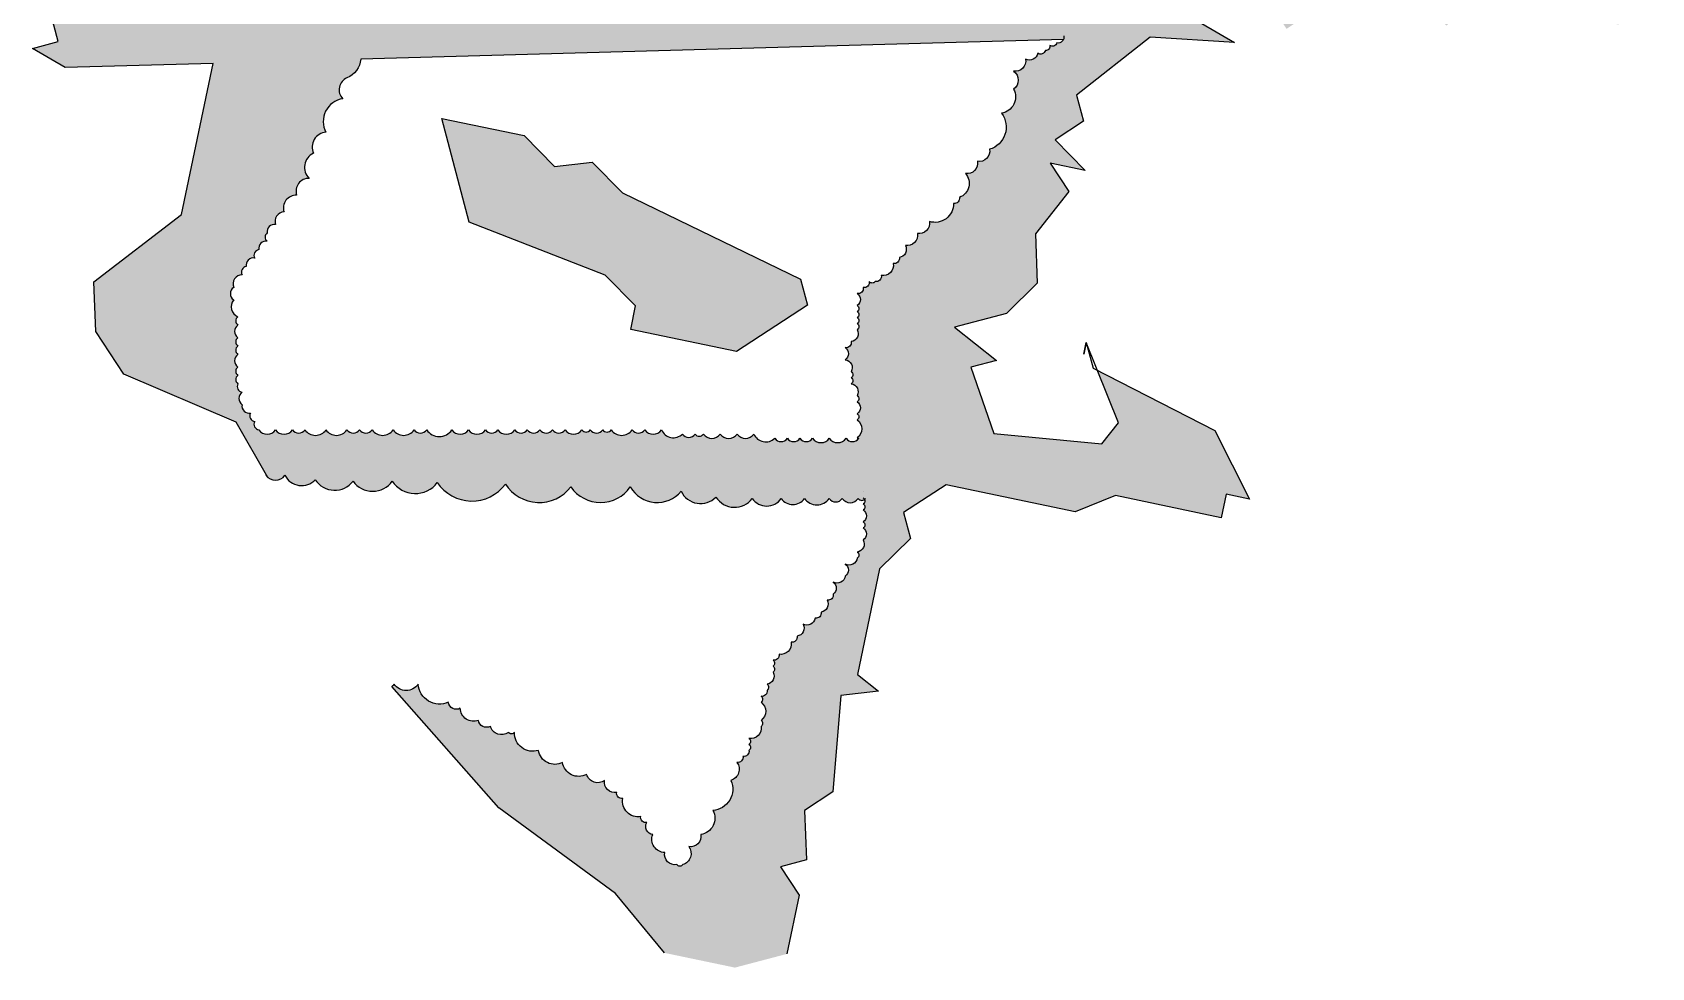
# Model space of a CAD drawing. Extents: x 5109802 to 7068445, y -422737 to 2032183.
# Drawn here: x 5115096.9 to 5115442.5, y -276355.7 to -276156.1 of the extents above; entities that cross this region are included whole.
import ezdxf

# ---------------------------------------------------------------- set-up
doc = ezdxf.new("R2010")
doc.units = 0
doc.header["$LTSCALE"] = 1000
doc.header["$MEASUREMENT"] = 0
doc.layers.get('0').update_dxf_attribs({"linetype": 'CONTINUOUS'})

msp = doc.modelspace()

# ---------------------------------------------------------------- hatches: boundary and pattern name
at = {"linetype": 'Continuous'}
h = msp.add_hatch(color=256, dxfattribs=at)
h.paths.add_polyline_path([(5115352.79, -276124.15), (5115351.86, -276116.11), (5115357.39, -276114.65), (5115355.94, -276109.12), (5115361.47, -276107.66), (5115369.63, -276093.67), (5115368.17, -276088.14), (5115373.7, -276086.68), (5115371.72, -276083.65), (5115378.31, -276077.18), (5115377.89, -276066.63), (5115372.88, -276065.58), (5115371.43, -276060.05), (5115363.38, -276060.98), (5115357.44, -276051.89), (5115328.83, -276051.14), (5115319.33, -276046.54), (5115310.76, -276049.98), (5115306.8, -276043.92), (5115243.1, -276035.84), (5115241.53, -276043.35), (5115240.48, -276048.37), (5115219.5, -276036.13), (5115217.93, -276043.65), (5115221.9, -276049.71), (5115212.06, -276084.27), (5115172.44, -276136.14), (5115166.91, -276137.6), (5115165.34, -276145.11), (5115155.12, -276151.8), (5115140.16, -276152.93), (5115103.1, -276142.57), (5115099.55, -276147.05), (5115102.46, -276158.12), (5115096.93, -276159.58), (5115103.92, -276163.66), (5115135.49, -276162.77), (5115128.75, -276195), (5115110.05, -276209.4), (5115110.46, -276219.95), (5115116.41, -276229.04), (5115140.42, -276239.29), (5115147.19, -276251.1, 0.443914), (5115150.81, -276250.65, 0.520567), (5115157.31, -276251.58, 0.520567), (5115165.37, -276251.89, 0.520567), (5115173.73, -276251.89, 0.520567), (5115183.33, -276252.2, 0.520567), (5115197.89, -276252.51, 0.520567), (5115211.83, -276253.13, 0.520567), (5115224.53, -276253.13, 0.520567), (5115235.37, -276254.06, 0.520567), (5115242.8, -276255.3, 0.520567), (5115250.55, -276255.6, 0.520567), (5115256.74, -276255.6, 0.520567), (5115261.7, -276255.6, 0.520567), (5115266.97, -276255.6, 0.520567), (5115269.75, -276255.6, 0.520567), (5115273.16, -276255.6, 0.42715), (5115274.51, -276255.81, -0.353159), (5115274.24, -276256.76, -0.520567), (5115274.24, -276258.04, -0.520567), (5115274.24, -276260.6, -0.520567), (5115274.24, -276261.89, -0.520567), (5115274.24, -276264.45, -0.520567), (5115272.95, -276267.02, -0.520567), (5115272.95, -276268.3, -0.520567), (5115270.39, -276269.58, -0.520567), (5115270.39, -276272.15, -0.520567), (5115267.82, -276273.43, -0.520567), (5115267.82, -276276, -0.520567), (5115266.54, -276277.28, -0.520567), (5115265.25, -276279.84, -0.520567), (5115263.97, -276281.13, -0.520567), (5115261.4, -276282.41, -0.520567), (5115260.12, -276284.97, -0.520567), (5115258.84, -276286.26, -0.520567), (5115256.27, -276288.82, -0.520567), (5115254.99, -276290.1, -0.520567), (5115254.99, -276291.39, -0.520567), (5115254.99, -276292.67, -0.520567), (5115253.7, -276295.23, -0.520567), (5115253.7, -276296.52, -0.520567), (5115252.42, -276297.8, -0.520567), (5115252.42, -276299.08, -0.520567), (5115252.42, -276302.93, -0.520567), (5115252.42, -276304.21, -0.520567), (5115249.85, -276306.78, -0.520567), (5115249.85, -276308.06, -0.520567), (5115249.85, -276309.34, -0.520567), (5115248.57, -276310.62, -0.520567), (5115247.29, -276311.91, -0.520567), (5115246, -276315.75, -0.520567), (5115242.15, -276322.17, -0.520567), (5115239.58, -276327.3, -0.520567), (5115237.02, -276329.86, -0.520567), (5115235.73, -276333.71, -0.520567), (5115234.45, -276333.71, -0.520567), (5115231.88, -276331.15, -0.520567), (5115229.32, -276327.3, -0.520567), (5115228.03, -276324.73, -0.520567), (5115226.75, -276323.45, -0.520567), (5115222.9, -276319.6, -0.520567), (5115221.62, -276318.32, -0.520567), (5115219.05, -276315.75, -0.520567), (5115215.2, -276314.47, -0.520567), (5115210.06, -276311.91, -0.520567), (5115204.93, -276309.34, -0.520567), (5115199.8, -276305.49, -0.520567), (5115198.51, -276305.49, -0.520567), (5115194.66, -276304.21, -0.520567), (5115192.1, -276302.93, -0.520567), (5115188.25, -276300.36, -0.520567), (5115185.68, -276299.08, -0.520567), (5115179.26, -276295.23, -0.520567), (5115174.13, -276295.23, -0.107295), (5115173.64, -276295.68), (5115196.44, -276321.61), (5115221.38, -276339.91), (5115231.82, -276352.55), (5115246.85, -276355.69), (5115257.92, -276352.78), (5115260.54, -276340.25), (5115256.58, -276334.19), (5115262.11, -276332.73), (5115261.7, -276322.18), (5115267.76, -276318.22), (5115269.45, -276297.65), (5115277.49, -276296.71), (5115273, -276293.16), (5115277.71, -276270.61), (5115284.3, -276264.14), (5115282.84, -276258.6), (5115291.93, -276252.66), (5115319.49, -276258.42), (5115328.06, -276254.98), (5115350.61, -276259.69), (5115351.66, -276254.68), (5115356.67, -276255.73), (5115349.27, -276241.1), (5115324.24, -276228.32), (5115328.7, -276239.42), (5115325.14, -276243.91), (5115302.07, -276241.7), (5115297.17, -276227.6), (5115302.7, -276226.14), (5115293.73, -276219.03), (5115304.8, -276216.12), (5115311.38, -276209.65), (5115310.97, -276199.1), (5115318.08, -276190.12), (5115314.11, -276184.06), (5115321.63, -276185.64), (5115315.16, -276179.05), (5115321.22, -276175.09), (5115319.76, -276169.55), (5115335.44, -276157.14), (5115353.5, -276158.3), (5115346.51, -276154.22), (5115360.61, -276149.32), (5115364.57, -276155.38), (5115370.63, -276151.42), (5115380.65, -276153.51), (5115389.74, -276147.57), (5115398.72, -276154.67), (5115405.3, -276148.21), (5115414.8, -276152.81), (5115410.31, -276149.25), (5115413.34, -276147.27), (5115435.37, -276154.49), (5115442.48, -276145.52), (5115430.06, -276129.84), (5115405.53, -276122.1), (5115381.4, -276124.9), (5115397.9, -276133.58), (5115391.84, -276137.54), (5115359.67, -276141.28), (5115343.18, -276132.6)])
h.paths.add_polyline_path([(5115202.62, -276137.84, -0.520567), (5115205.63, -276135.83, -0.520567), (5115208.14, -276133.33, -0.520567), (5115210.65, -276131.32, -0.520567), (5115212.16, -276129.81, -0.520567), (5115213.16, -276127.31, -0.520567), (5115213.66, -276123.8, -0.520567), (5115215.17, -276119.28, -0.520567), (5115216.17, -276116.27, -0.520567), (5115217.68, -276114.77, -0.520567), (5115218.68, -276112.76, -0.520567), (5115219.69, -276111.76, -0.520567), (5115219.69, -276109.75, -0.520567), (5115220.69, -276108.25, -0.520567), (5115220.69, -276105.74, -0.520567), (5115222.2, -276102.73, -0.520567), (5115222.7, -276100.72, -0.520567), (5115223.7, -276098.22, -0.520567), (5115224.71, -276095.21, -0.520567), (5115225.71, -276093.2, -0.520567), (5115226.21, -276091.7, -0.520567), (5115227.22, -276089.19, -0.520567), (5115227.22, -276087.68, -0.520567), (5115227.72, -276086.18, -0.520567), (5115227.72, -276084.17, -0.520567), (5115228.72, -276082.17, -0.520567), (5115228.72, -276079.66, -0.520567), (5115229.22, -276078.15, -0.520567), (5115229.22, -276076.65, -0.520567), (5115229.22, -276075.14, -0.520567), (5115229.22, -276073.64, -0.520567), (5115230.23, -276072.13, -0.520567), (5115230.23, -276070.63, -0.520567), (5115231.73, -276068.62, -0.520567), (5115232.74, -276067.12, -0.520567), (5115233.74, -276066.11, -0.520567), (5115234.74, -276065.11, -0.520567), (5115235.75, -276063.61, -0.520567), (5115237.25, -276062.6, -0.520567), (5115239.76, -276060.6, -0.520567), (5115242.78, -276059.09, -0.520567), (5115245.28, -276057.59, -0.520567), (5115247.29, -276056.58, -0.520567), (5115248.8, -276056.58, -0.520567), (5115250.3, -276055.08, -0.520567), (5115252.31, -276054.58, -0.520567), (5115253.82, -276054.58, -0.520567), (5115255.83, -276054.58, -0.520567), (5115257.83, -276054.58, -0.520567), (5115260.34, -276054.58, -0.520567), (5115262.35, -276054.58, -0.520567), (5115264.86, -276054.58, -0.520567), (5115266.87, -276055.08, -0.520567), (5115269.88, -276056.58, -0.520567), (5115271.89, -276056.58, -0.520567), (5115274.4, -276057.59, -0.520567), (5115277.91, -276058.59, -0.520567), (5115281.93, -276059.59, -0.520567), (5115286.94, -276060.1, -0.520567), (5115291.96, -276061.6, -0.520567), (5115295.48, -276061.6, -0.520567), (5115297.99, -276063.11, -0.520567), (5115301.5, -276064.11, -0.520567), (5115304.01, -276064.11, -0.520567), (5115307.52, -276064.11, -0.520567), (5115311.04, -276064.11, -0.520567), (5115313.55, -276064.11, -0.520567), (5115316.56, -276064.11, -0.520567), (5115318.57, -276064.11, -0.520567), (5115320.07, -276064.11, -0.520567), (5115322.08, -276064.11, -0.520567), (5115324.59, -276064.11, -0.520567), (5115326.1, -276064.11, -0.520567), (5115328.1, -276064.11, -0.520567), (5115330.61, -276064.11, -0.520567), (5115332.62, -276064.11, -0.520567), (5115335.13, -276064.11, -0.520567), (5115336.64, -276064.11, -0.520567), (5115338.64, -276064.11, -0.520567), (5115340.15, -276064.11, -0.520567), (5115341.66, -276064.11, -0.520567), (5115343.16, -276064.11, -0.520567), (5115344.67, -276064.61, -0.520567), (5115345.67, -276066.62, -0.520567), (5115345.67, -276068.12, -0.520567), (5115346.67, -276070.13, -0.520567), (5115347.18, -276072.64, -0.520567), (5115347.18, -276074.14, -0.520567), (5115347.18, -276075.64, -0.520567), (5115347.18, -276077.15, -0.520567), (5115347.18, -276078.65, -0.520567), (5115347.18, -276080.66, -0.520567), (5115347.18, -276082.67, -0.520567), (5115346.67, -276084.67, -0.520567), (5115345.17, -276087.68, -0.520567), (5115344.67, -276090.19, -0.520567), (5115343.16, -276093.7, -0.520567), (5115342.16, -276095.71, -0.520567), (5115341.15, -276097.71, -0.520567), (5115340.65, -276099.72, -0.520567), (5115340.15, -276101.73, -0.520567), (5115339.15, -276103.23, -0.520567), (5115338.64, -276104.74, -0.520567), (5115338.14, -276106.74, -0.520567), (5115336.64, -276109.75, -0.520567), (5115336.64, -276111.76, -0.520567), (5115336.13, -276113.76, -0.520567), (5115335.13, -276116.27, -0.520567), (5115334.63, -276118.78, -0.520567), (5115333.62, -276120.79, -0.520567), (5115333.62, -276122.29, -0.520567), (5115333.12, -276123.8, -0.520567), (5115332.12, -276125.3, -0.520567), (5115331.62, -276127.31, -0.520567), (5115331.62, -276128.81, -0.520567), (5115331.11, -276130.32, -0.520567), (5115330.11, -276132.32, -0.520567), (5115328.61, -276134.33, -0.520567), (5115327.6, -276136.34, -0.450949), (5115327.35, -276138.21, -0.243852), (5115327.6, -276138.34, -0.272568), (5115326.78, -276138.03, -0.443855), (5115325.31, -276137.85, -0.520567), (5115323.95, -276138.12, -0.520567), (5115322.59, -276139.21, -0.520567), (5115321.23, -276140.03, -0.520567), (5115320.14, -276141.12, -0.520567), (5115318.78, -276141.66, -0.520567), (5115317.14, -276142.48, -0.520567), (5115314.96, -276142.75, -0.520567), (5115312.24, -276142.75, -0.520567), (5115310.34, -276143.02, -0.520567), (5115308.97, -276143.56, -0.520567), (5115307.34, -276143.56, -0.520567), (5115305.43, -276143.56, -0.520567), (5115302.71, -276143.56, -0.520567), (5115299.99, -276143.56, -0.520567), (5115297.54, -276143.56, -0.520567), (5115294.27, -276143.56, -0.520567), (5115290.73, -276143.56, -0.520567), (5115287.74, -276143.56, -0.520567), (5115284.47, -276143.56, -0.520567), (5115280.66, -276143.56, -0.520567), (5115277.39, -276143.56, -0.520567), (5115274.12, -276143.56, -0.520567), (5115271.95, -276143.56, -0.520567), (5115268.95, -276143.56, -0.520567), (5115266.23, -276143.56, -0.520567), (5115263.51, -276143.84, -0.520567), (5115262.14, -276143.84, -0.520567), (5115258.6, -276144.38, -0.520567), (5115254.25, -276145.2, -0.520567), (5115250.16, -276145.47, -0.520567), (5115245.81, -276146.01, -0.520567), (5115243.08, -276146.56, -0.520567), (5115237.37, -276147.37, -0.520567), (5115231.11, -276147.37, -0.520567), (5115224.03, -276147.37, -0.520567), (5115216.67, -276147.37, -0.520567), (5115210.14, -276147.92, -0.520567), (5115203.33, -276147.92, -0.520567), (5115197.34, -276147.92, -0.520567), (5115191.08, -276148.19, -0.520567), (5115185.36, -276149.01, -0.520567), (5115179.1, -276149.01, -0.38511), (5115174.97, -276149.95, -0.026554), (5115175.01, -276149.88, -0.520567), (5115178.53, -276148.87, -0.520567), (5115182.54, -276147.37, -0.520567), (5115188.07, -276145.36, -0.520567), (5115192.58, -276142.35, -0.520567), (5115197.6, -276139.85, -0.520567)], flags=16)
h.paths.add_polyline_path([(5115316.97, -276157.66, -0.343439), (5115315.55, -276158.4, -0.520567), (5115314.05, -276158.91, -0.520567), (5115313.11, -276159.98, -0.520567), (5115311.46, -276160.57, -0.520567), (5115308.89, -276161.85, -0.520567), (5115306.32, -276164.41, -0.520567), (5115306.32, -276168.26, -0.520567), (5115303.76, -276173.39, -0.520567), (5115301.19, -276181.09, -0.520567), (5115298.62, -276183.65, -0.520567), (5115296.06, -276186.22, -0.520567), (5115294.77, -276191.35, -0.520567), (5115293.49, -276192.63, -0.520567), (5115288.36, -276196.48, -0.520567), (5115285.79, -276199.04, -0.520567), (5115283.22, -276201.61, -0.520567), (5115281.94, -276204.17, -0.520567), (5115280.65, -276205.46, -0.520567), (5115278.09, -276208.02, -0.520567), (5115276.8, -276209.3, -0.520567), (5115275.52, -276209.3, -0.520567), (5115274.24, -276210.59, -0.520567), (5115272.95, -276211.87, -0.520567), (5115272.95, -276214.43, -0.520567), (5115272.95, -276215.72, -0.520567), (5115272.95, -276217, -0.520567), (5115272.95, -276218.28, -0.520567), (5115272.95, -276219.56, -0.520567), (5115271.67, -276222.13, -0.520567), (5115270.39, -276223.41, -0.520567), (5115270.39, -276225.98, -0.520567), (5115271.67, -276228.54, -0.520567), (5115271.67, -276229.82, -0.520567), (5115271.67, -276231.11, -0.520567), (5115272.95, -276233.67, -0.520567), (5115272.95, -276234.95, -0.520567), (5115272.95, -276237.52, -0.520567), (5115272.95, -276238.8, -0.520567), (5115272.95, -276242.65, -0.033908), (5115273.27, -276242.77, -0.002581), (5115273.26, -276242.75, -0.520567), (5115270.58, -276242.75, -0.520567), (5115267, -276242.75, -0.520567), (5115263.42, -276242.75, -0.520567), (5115260.73, -276242.75, -0.520567), (5115258.05, -276242.75, -0.520567), (5115255.36, -276242.75, -0.520567), (5115250.89, -276241.85, -0.520567), (5115247.31, -276241.85, -0.520567), (5115243.72, -276241.85, -0.520567), (5115240.14, -276241.85, -0.520567), (5115238.35, -276241.85, -0.520567), (5115235.67, -276241.85, -0.520567), (5115231.19, -276240.96, -0.520567), (5115227.61, -276240.96, -0.520567), (5115224.93, -276240.96, -0.520567), (5115220.45, -276240.96, -0.520567), (5115218.66, -276240.96, -0.520567), (5115215.98, -276240.96, -0.520567), (5115214.19, -276240.96, -0.520567), (5115210.61, -276240.96, -0.520567), (5115207.92, -276240.96, -0.520567), (5115205.23, -276240.96, -0.520567), (5115202.55, -276240.96, -0.520567), (5115199.86, -276240.96, -0.520567), (5115196.28, -276240.96, -0.520567), (5115193.6, -276240.96, -0.520567), (5115190.02, -276240.96, -0.520567), (5115186.44, -276240.96, -0.520567), (5115181.07, -276240.96, -0.520567), (5115178.38, -276240.96, -0.520567), (5115173.91, -276240.96, -0.520567), (5115169.43, -276240.96, -0.520567), (5115166.75, -276240.96, -0.520567), (5115164.06, -276240.96, -0.520567), (5115159.58, -276240.96, -0.520567), (5115155.11, -276240.96, -0.520567), (5115152.42, -276240.96, -0.520567), (5115148.84, -276240.96, -0.520567), (5115145.26, -276240.96, -0.520567), (5115144.37, -276239.17, -0.520567), (5115143.47, -276237.38, -0.520567), (5115141.68, -276235.59, -0.520567), (5115141.68, -276232.91, -0.520567), (5115140.79, -276231.12, -0.520567), (5115140.79, -276229.33, -0.520567), (5115140.79, -276227.54, -0.520567), (5115140.79, -276224.86, -0.520567), (5115140.79, -276223.07, -0.520567), (5115140.79, -276221.28, -0.520567), (5115140.79, -276218.6, -0.520567), (5115140.79, -276216.81, -0.520567), (5115139.89, -276213.23, -0.520567), (5115139.89, -276210.55, -0.520567), (5115141.68, -276207.86, -0.520567), (5115142.58, -276206.08, -0.520567), (5115144.37, -276204.29, -0.520567), (5115145.26, -276202.5, -0.520567), (5115147.05, -276200.71, -0.520567), (5115147.05, -276198.92, -0.520567), (5115148.84, -276197.13, -0.520567), (5115150.63, -276194.45, -0.520567), (5115153.32, -276190.87, -0.520567), (5115156, -276187.29, -0.520567), (5115156.9, -276181.92, -0.520567), (5115159.58, -276177.45, -0.520567), (5115163.16, -276170.3, -0.537626), (5115164.2, -276165.77, 0.278967), (5115166.99, -276161.88)], flags=16)
h.paths.add_polyline_path([(5115184.33, -276174.48), (5115201.87, -276178.15), (5115208.34, -276184.73), (5115216.38, -276183.8), (5115222.85, -276190.38), (5115260.85, -276208.79), (5115262.31, -276214.32), (5115247.16, -276224.23), (5115224.61, -276219.52), (5115225.65, -276214.5), (5115219.18, -276207.92), (5115190.16, -276196.62)], flags=0)
h.paths.add_polyline_path([(5115242.43, -276106.33), (5115236.59, -276084.19), (5115254.14, -276087.85), (5115260.61, -276094.44), (5115268.65, -276093.5), (5115275.12, -276100.09), (5115313.11, -276118.49), (5115314.57, -276124.03), (5115299.42, -276133.94), (5115276.87, -276129.22), (5115277.4, -276126.72), (5115277.92, -276124.21), (5115271.45, -276117.63)], flags=0)

# ---------------------------------------------------------------- linework, layer by layer
for p, q in [((5115102.46, -276158.12), (5115099.55, -276147.05)), ((5115335.44, -276157.14), (5115319.76, -276169.55)), ((5115353.5, -276158.3), (5115335.44, -276157.14)), ((5115346.51, -276154.22), (5115353.5, -276158.3)), ((5115096.93, -276159.58), (5115102.46, -276158.12)), ((5115103.92, -276163.66), (5115096.93, -276159.58)), ((5115316.97, -276157.66), (5115166.99, -276161.88)), ((5115135.49, -276162.77), (5115103.92, -276163.66)), ((5115128.75, -276195), (5115135.49, -276162.77)), ((5115319.76, -276169.55), (5115321.22, -276175.09)), ((5115321.22, -276175.09), (5115315.16, -276179.05)), ((5115315.16, -276179.05), (5115321.63, -276185.64)), ((5115321.63, -276185.64), (5115314.11, -276184.06)), ((5115314.11, -276184.06), (5115318.08, -276190.12)), ((5115318.08, -276190.12), (5115310.97, -276199.1)), ((5115110.05, -276209.4), (5115128.75, -276195)), ((5115310.97, -276199.1), (5115311.38, -276209.65)), ((5115110.46, -276219.95), (5115110.05, -276209.4)), ((5115311.38, -276209.65), (5115304.8, -276216.12)), ((5115304.8, -276216.12), (5115293.73, -276219.03)), ((5115293.73, -276219.03), (5115302.7, -276226.14)), ((5115116.41, -276229.04), (5115110.46, -276219.95)), ((5115328.7, -276239.42), (5115321.82, -276222.29)), ((5115321.82, -276222.29), (5115323.27, -276227.82)), ((5115302.7, -276226.14), (5115297.17, -276227.6)), ((5115140.42, -276239.29), (5115116.41, -276229.04)), ((5115297.17, -276227.6), (5115302.07, -276241.7)), ((5115323.27, -276227.82), (5115349.27, -276241.1)), ((5115147.19, -276251.1), (5115140.42, -276239.29)), ((5115325.14, -276243.91), (5115328.7, -276239.42)), ((5115302.07, -276241.7), (5115325.14, -276243.91)), ((5115349.27, -276241.1), (5115356.67, -276255.73)), ((5115291.93, -276252.66), (5115282.84, -276258.6)), ((5115319.49, -276258.42), (5115291.93, -276252.66)), ((5115328.06, -276254.98), (5115319.49, -276258.42)), ((5115350.61, -276259.69), (5115328.06, -276254.98)), ((5115351.66, -276254.68), (5115350.61, -276259.69)), ((5115356.67, -276255.73), (5115351.66, -276254.68)), ((5115282.84, -276258.6), (5115284.3, -276264.14)), ((5115284.3, -276264.14), (5115277.71, -276270.61)), ((5115277.71, -276270.61), (5115273, -276293.16)), ((5115273, -276293.16), (5115277.49, -276296.71)), ((5115196.44, -276321.61), (5115173.64, -276295.68)), ((5115269.45, -276297.65), (5115267.76, -276318.22)), ((5115277.49, -276296.71), (5115269.45, -276297.65)), ((5115267.76, -276318.22), (5115261.7, -276322.18)), ((5115221.38, -276339.91), (5115196.44, -276321.61)), ((5115261.7, -276322.18), (5115262.11, -276332.73)), ((5115262.11, -276332.73), (5115256.58, -276334.19)), ((5115256.58, -276334.19), (5115260.54, -276340.25)), ((5115231.82, -276352.55), (5115221.38, -276339.91)), ((5115260.54, -276340.25), (5115257.92, -276352.78))]:
    msp.add_line(p, q, dxfattribs=at)
for points in [[(5115317.06, -276156.9), (5115317.06, -276156.9, -0.520567), (5115315.55, -276158.4), (5115315.55, -276158.4, -0.520567), (5115314.05, -276158.91), (5115314.05, -276158.91, -0.520567), (5115313.11, -276159.98), (5115313.11, -276159.98, -0.520567), (5115311.46, -276160.57), (5115311.46, -276160.57, -0.520567), (5115308.89, -276161.85), (5115308.89, -276161.85, -0.520567), (5115306.32, -276164.41), (5115306.32, -276164.41, -0.520567), (5115306.32, -276168.26), (5115306.32, -276168.26, -0.520567), (5115303.76, -276173.39), (5115303.76, -276173.39, -0.520567), (5115301.19, -276181.09), (5115301.19, -276181.09, -0.520567), (5115298.62, -276183.65), (5115298.62, -276183.65, -0.520567), (5115296.06, -276186.22), (5115296.06, -276186.22, -0.520567), (5115294.77, -276191.35), (5115294.77, -276191.35, -0.520567), (5115293.49, -276192.63), (5115293.49, -276192.63, -0.520567), (5115288.36, -276196.48), (5115288.36, -276196.48, -0.520567), (5115285.79, -276199.04), (5115285.79, -276199.04, -0.520567), (5115283.22, -276201.61), (5115283.22, -276201.61, -0.520567), (5115281.94, -276204.17), (5115281.94, -276204.17, -0.520567), (5115280.65, -276205.46), (5115280.65, -276205.46, -0.520567), (5115278.09, -276208.02), (5115278.09, -276208.02, -0.520567), (5115276.8, -276209.3), (5115276.8, -276209.3, -0.520567), (5115275.52, -276209.3), (5115275.52, -276209.3, -0.520567), (5115274.24, -276210.59), (5115274.24, -276210.59, -0.520567), (5115272.95, -276211.87), (5115272.95, -276211.87, -0.520567), (5115272.95, -276214.43), (5115272.95, -276214.43, -0.520567), (5115272.95, -276215.72), (5115272.95, -276215.72, -0.520567), (5115272.95, -276217), (5115272.95, -276217, -0.520567), (5115272.95, -276218.28), (5115272.95, -276218.28, -0.520567), (5115272.95, -276219.56), (5115272.95, -276219.56, -0.520567), (5115271.67, -276222.13), (5115271.67, -276222.13, -0.520567), (5115270.39, -276223.41), (5115270.39, -276223.41, -0.520567), (5115270.39, -276225.98), (5115270.39, -276225.98, -0.520567), (5115271.67, -276228.54), (5115271.67, -276228.54, -0.520567), (5115271.67, -276229.82), (5115271.67, -276229.82, -0.520567), (5115271.67, -276231.11), (5115271.67, -276231.11, -0.520567), (5115272.95, -276233.67), (5115272.95, -276233.67, -0.520567), (5115272.95, -276234.95), (5115272.95, -276234.95, -0.520567), (5115272.95, -276237.52), (5115272.95, -276237.52, -0.520567), (5115272.95, -276238.8), (5115272.95, -276238.8, -0.520567), (5115272.95, -276242.65), (5115272.95, -276242.65, -0.033908), (5115273.27, -276242.77)], [(5115166.99, -276161.88, -0.287635), (5115164.06, -276165.82), (5115164.06, -276165.82, 0.520567), (5115163.16, -276170.3), (5115163.16, -276170.3, 0.520567), (5115159.58, -276177.45), (5115159.58, -276177.45, 0.520567), (5115156.9, -276181.92), (5115156.9, -276181.92, 0.520567), (5115156, -276187.29), (5115156, -276187.29, 0.520567), (5115153.32, -276190.87), (5115153.32, -276190.87, 0.520567), (5115150.63, -276194.45), (5115150.63, -276194.45, 0.520567), (5115148.84, -276197.13), (5115148.84, -276197.13, 0.520567), (5115147.05, -276198.92), (5115147.05, -276198.92, 0.520567), (5115147.05, -276200.71), (5115147.05, -276200.71, 0.520567), (5115145.26, -276202.5), (5115145.26, -276202.5, 0.520567), (5115144.37, -276204.29), (5115144.37, -276204.29, 0.520567), (5115142.58, -276206.08), (5115142.58, -276206.08, 0.520567), (5115141.68, -276207.86), (5115141.68, -276207.86, 0.520567), (5115139.89, -276210.55), (5115139.89, -276210.55, 0.520567), (5115139.89, -276213.23), (5115139.89, -276213.23, 0.520567), (5115140.79, -276216.81), (5115140.79, -276216.81, 0.520567), (5115140.79, -276218.6), (5115140.79, -276218.6, 0.520567), (5115140.79, -276221.28), (5115140.79, -276221.28, 0.520567), (5115140.79, -276223.07), (5115140.79, -276223.07, 0.520567), (5115140.79, -276224.86), (5115140.79, -276224.86, 0.520567), (5115140.79, -276227.54), (5115140.79, -276227.54, 0.520567), (5115140.79, -276229.33), (5115140.79, -276229.33, 0.520567), (5115140.79, -276231.12), (5115140.79, -276231.12, 0.520567), (5115141.68, -276232.91), (5115141.68, -276232.91, 0.520567), (5115141.68, -276235.59), (5115141.68, -276235.59, 0.520567), (5115143.47, -276237.38), (5115143.47, -276237.38, 0.520567), (5115144.37, -276239.17), (5115144.37, -276239.17, 0.520567), (5115145.26, -276240.96), (5115145.26, -276240.96, 0.520567), (5115148.84, -276240.96), (5115148.84, -276240.96, 0.520567), (5115152.42, -276240.96), (5115152.42, -276240.96, 0.520567), (5115155.11, -276240.96), (5115155.11, -276240.96, 0.520567), (5115159.58, -276240.96), (5115159.58, -276240.96, 0.520567), (5115164.06, -276240.96), (5115164.06, -276240.96, 0.520567), (5115166.75, -276240.96), (5115166.75, -276240.96, 0.520567), (5115169.43, -276240.96), (5115169.43, -276240.96, 0.520567), (5115173.91, -276240.96), (5115173.91, -276240.96, 0.520567), (5115178.38, -276240.96), (5115178.38, -276240.96, 0.520567), (5115181.07, -276240.96), (5115181.07, -276240.96, 0.520567), (5115186.44, -276240.96), (5115186.44, -276240.96, 0.520567), (5115190.02, -276240.96), (5115190.02, -276240.96, 0.520567), (5115193.6, -276240.96), (5115193.6, -276240.96, 0.520567), (5115196.28, -276240.96), (5115196.28, -276240.96, 0.520567), (5115199.86, -276240.96), (5115199.86, -276240.96, 0.520567), (5115202.55, -276240.96), (5115202.55, -276240.96, 0.520567), (5115205.23, -276240.96), (5115205.23, -276240.96, 0.520567), (5115207.92, -276240.96), (5115207.92, -276240.96, 0.520567), (5115210.61, -276240.96), (5115210.61, -276240.96, 0.520567), (5115214.19, -276240.96), (5115214.19, -276240.96, 0.520567), (5115215.98, -276240.96), (5115215.98, -276240.96, 0.520567), (5115218.66, -276240.96), (5115218.66, -276240.96, 0.520567), (5115220.45, -276240.96), (5115220.45, -276240.96, 0.520567), (5115224.93, -276240.96), (5115224.93, -276240.96, 0.520567), (5115227.61, -276240.96), (5115227.61, -276240.96, 0.520567), (5115231.19, -276240.96), (5115231.19, -276240.96, 0.520567), (5115235.67, -276241.85), (5115235.67, -276241.85, 0.520567), (5115238.35, -276241.85), (5115238.35, -276241.85, 0.520567), (5115240.14, -276241.85), (5115240.14, -276241.85, 0.520567), (5115243.72, -276241.85), (5115243.72, -276241.85, 0.520567), (5115247.31, -276241.85), (5115247.31, -276241.85, 0.520567), (5115250.89, -276241.85), (5115250.89, -276241.85, 0.520567), (5115255.36, -276242.75), (5115255.36, -276242.75, 0.520567), (5115258.05, -276242.75), (5115258.05, -276242.75, 0.520567), (5115260.73, -276242.75), (5115260.73, -276242.75, 0.520567), (5115263.42, -276242.75), (5115263.42, -276242.75, 0.520567), (5115267, -276242.75), (5115267, -276242.75, 0.520567), (5115270.58, -276242.75), (5115270.58, -276242.75, 0.520567), (5115273.26, -276242.75), (5115273.26, -276242.75, 0.002581), (5115273.27, -276242.77, 0.002581)], [(5115146.78, -276250.65, 0.520567), (5115150.81, -276250.65), (5115150.81, -276250.65, 0.520567), (5115157.31, -276251.58), (5115157.31, -276251.58, 0.520567), (5115165.37, -276251.89), (5115165.37, -276251.89, 0.520567), (5115173.73, -276251.89), (5115173.73, -276251.89, 0.520567), (5115183.33, -276252.2), (5115183.33, -276252.2, 0.520567), (5115197.89, -276252.51), (5115197.89, -276252.51, 0.520567), (5115211.83, -276253.13), (5115211.83, -276253.13, 0.520567), (5115224.53, -276253.13), (5115224.53, -276253.13, 0.520567), (5115235.37, -276254.06), (5115235.37, -276254.06, 0.520567), (5115242.8, -276255.3), (5115242.8, -276255.3, 0.520567), (5115250.55, -276255.6), (5115250.55, -276255.6, 0.520567), (5115256.74, -276255.6), (5115256.74, -276255.6, 0.520567), (5115261.7, -276255.6), (5115261.7, -276255.6, 0.520567), (5115266.97, -276255.6), (5115266.97, -276255.6, 0.520567), (5115269.75, -276255.6), (5115269.75, -276255.6, 0.520567), (5115273.16, -276255.6), (5115273.16, -276255.6, 0.520567), (5115274.71, -276255.6)], [(5115274.24, -276255.47), (5115274.24, -276255.47, -0.520567), (5115274.24, -276256.76), (5115274.24, -276256.76, -0.520567), (5115274.24, -276258.04), (5115274.24, -276258.04, -0.520567), (5115274.24, -276260.6), (5115274.24, -276260.6, -0.520567), (5115274.24, -276261.89), (5115274.24, -276261.89, -0.520567), (5115274.24, -276264.45), (5115274.24, -276264.45, -0.520567), (5115272.95, -276267.02), (5115272.95, -276267.02, -0.520567), (5115272.95, -276268.3), (5115272.95, -276268.3, -0.520567), (5115270.39, -276269.58), (5115270.39, -276269.58, -0.520567), (5115270.39, -276272.15), (5115270.39, -276272.15, -0.520567), (5115267.82, -276273.43), (5115267.82, -276273.43, -0.520567), (5115267.82, -276276), (5115267.82, -276276, -0.520567), (5115266.54, -276277.28), (5115266.54, -276277.28, -0.520567), (5115265.25, -276279.84), (5115265.25, -276279.84, -0.520567), (5115263.97, -276281.13), (5115263.97, -276281.13, -0.520567), (5115261.4, -276282.41), (5115261.4, -276282.41, -0.520567), (5115260.12, -276284.97), (5115260.12, -276284.97, -0.520567), (5115258.84, -276286.26), (5115258.84, -276286.26, -0.520567), (5115256.27, -276288.82), (5115256.27, -276288.82, -0.520567), (5115254.99, -276290.1), (5115254.99, -276290.1, -0.520567), (5115254.99, -276291.39), (5115254.99, -276291.39, -0.520567), (5115254.99, -276292.67), (5115254.99, -276292.67, -0.520567), (5115253.7, -276295.23), (5115253.7, -276295.23, -0.520567), (5115253.7, -276296.52), (5115253.7, -276296.52, -0.520567), (5115252.42, -276297.8), (5115252.42, -276297.8, -0.520567), (5115252.42, -276299.08), (5115252.42, -276299.08, -0.520567), (5115252.42, -276302.93), (5115252.42, -276302.93, -0.520567), (5115252.42, -276304.21), (5115252.42, -276304.21, -0.520567), (5115249.85, -276306.78), (5115249.85, -276306.78, -0.520567), (5115249.85, -276308.06), (5115249.85, -276308.06, -0.520567), (5115249.85, -276309.34), (5115249.85, -276309.34, -0.520567), (5115248.57, -276310.62), (5115248.57, -276310.62, -0.520567), (5115247.29, -276311.91), (5115247.29, -276311.91, -0.520567), (5115246, -276315.75), (5115246, -276315.75, -0.520567), (5115242.15, -276322.17), (5115242.15, -276322.17, -0.520567), (5115239.58, -276327.3), (5115239.58, -276327.3, -0.520567), (5115237.02, -276329.86), (5115237.02, -276329.86, -0.520567), (5115235.73, -276333.71), (5115235.73, -276333.71, -0.520567), (5115234.45, -276333.71), (5115234.45, -276333.71, -0.520567), (5115231.88, -276331.15), (5115231.88, -276331.15, -0.520567), (5115229.32, -276327.3), (5115229.32, -276327.3, -0.520567), (5115228.03, -276324.73), (5115228.03, -276324.73, -0.520567), (5115226.75, -276323.45), (5115226.75, -276323.45, -0.520567), (5115222.9, -276319.6), (5115222.9, -276319.6, -0.520567), (5115221.62, -276318.32), (5115221.62, -276318.32, -0.520567), (5115219.05, -276315.75), (5115219.05, -276315.75, -0.520567), (5115215.2, -276314.47), (5115215.2, -276314.47, -0.520567), (5115210.06, -276311.91), (5115210.06, -276311.91, -0.520567), (5115204.93, -276309.34), (5115204.93, -276309.34, -0.520567), (5115199.8, -276305.49), (5115199.8, -276305.49, -0.520567), (5115198.51, -276305.49), (5115198.51, -276305.49, -0.520567), (5115194.66, -276304.21), (5115194.66, -276304.21, -0.520567), (5115192.1, -276302.93), (5115192.1, -276302.93, -0.520567), (5115188.25, -276300.36), (5115188.25, -276300.36, -0.520567), (5115185.68, -276299.08), (5115185.68, -276299.08, -0.520567), (5115179.26, -276295.23), (5115179.26, -276295.23, -0.520567), (5115174.13, -276295.23), (5115174.13, -276295.23, -0.107295), (5115173.64, -276295.68)]]:
    msp.add_lwpolyline(points, format="xyb", dxfattribs=at)
for points in [[(5115260.85, -276208.79), (5115262.31, -276214.32), (5115247.16, -276224.23), (5115224.61, -276219.52), (5115225.65, -276214.5), (5115219.18, -276207.92), (5115190.16, -276196.62), (5115184.33, -276174.48), (5115201.87, -276178.15), (5115208.34, -276184.73), (5115216.38, -276183.8), (5115222.85, -276190.38), (5115260.85, -276208.79)], [(5115321.82, -276222.29), (5115321.29, -276224.79), (5115321.82, -276222.29)]]:
    msp.add_lwpolyline(points, dxfattribs=at)
msp.add_lwpolyline([(5115274.24, -276254.19), (5115274.24, -276254.19)], close=True, dxfattribs=at)

doc.saveas('drawing.dxf')
